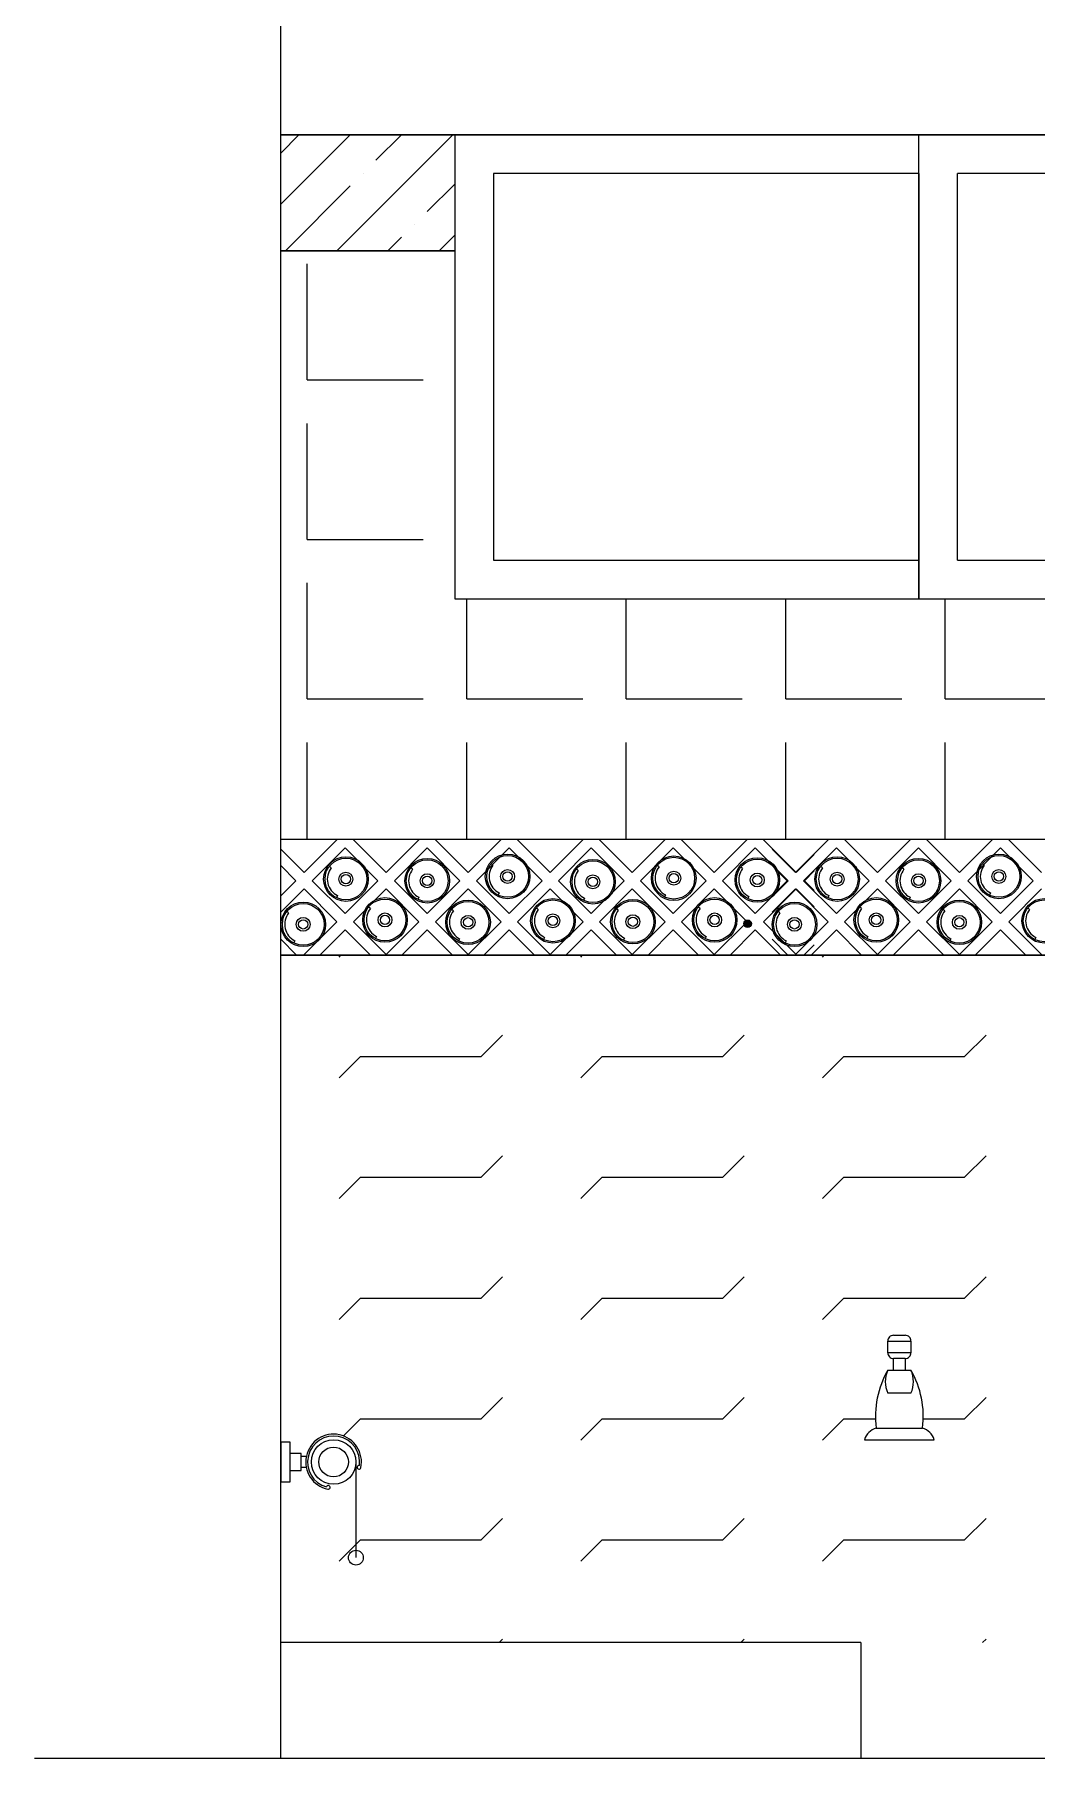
# Model space of a CAD drawing. Extents: x 10753 to 18704, y -5361 to 1140.
# Drawn here: x 13038.5 to 13090.3, y -3575 to -3485.8 of the extents above; entities that cross this region are included whole.
import ezdxf

# ---------------------------------------------------------------- set-up
doc = ezdxf.new("R2010")
doc.units = 0
doc.header["$LTSCALE"] = 30
doc.header["$MEASUREMENT"] = 0
doc.layers.get('0').update_dxf_attribs({"linetype": 'CONTINUOUS'})
for name, color, linetype in [('bath', 23, 'CONTINUOUS'), ('furniture', 9, 'CONTINUOUS'), ('WALL', 2, 'CONTINUOUS'), ('WINDOW', 5, 'CONTINUOUS')]:
    doc.layers.add(name, color=color, linetype=linetype)

msp = doc.modelspace()

# ---------------------------------------------------------------- hatches: boundary and pattern name
at = {"layer": 'WALL'}
h = msp.add_hatch(color=3, dxfattribs=at)
h.dxf.hatch_style = 1
edge = h.paths.add_edge_path()
edge.add_arc((13075.34577, -3531.79284), 0.195, 0, 360)

# ---------------------------------------------------------------- linework, layer by layer
at = {"color": 8}
for p, q in [((13052.40874, -3529.13912), (13051.19841, -3527.92878)), ((13051.98448, -3529.56338), (13051.19841, -3528.77731)), ((13051.19841, -3530.34945), (13051.98448, -3529.56338)), ((13051.19841, -3531.19798), (13052.40874, -3529.98764)), ((13052.01696, -3533.41423), (13051.19841, -3532.59568))]:
    msp.add_line(p, q, dxfattribs=at)
at = {"color": 8, "ltscale": 3}
for p, q in [((13051.60625, -3531.23246), (13051.51169, -3531.15858)), ((13051.92733, -3532.67909), (13051.8729, -3532.78603))]:
    msp.add_line(p, q, dxfattribs=at)
for radius in [0.36, 0.24]:
    msp.add_circle((13052.36273, -3531.8235), radius, dxfattribs=at)
msp.add_arc((13052.36273, -3531.8235), 0.96, 141.9992553, 243.0284661, dxfattribs=at)
at = {"layer": 'bath'}
for p, q in [((13082.59389, -3553.3833), (13083.79389, -3553.3833)), ((13083.79389, -3553.9833), (13082.59389, -3553.9833)), ((13082.59389, -3554.8833), (13083.79389, -3554.8833)), ((13082.89389, -3554.8833), (13082.89389, -3554.2833)), ((13083.49389, -3554.2833), (13083.49389, -3554.8833)), ((13083.79389, -3556.0833), (13082.59389, -3556.0833)), ((13051.67841, -3558.60528), (13051.19841, -3558.60528)), ((13051.67841, -3559.20528), (13051.67841, -3558.60528)), ((13081.39389, -3558.4833), (13084.99389, -3558.4833)), ((13081.99389, -3557.8833), (13084.39389, -3557.8833)), ((13052.25441, -3559.20528), (13051.67841, -3559.20528)), ((13051.67841, -3560.06928), (13051.67841, -3559.20528)), ((13052.25441, -3560.06928), (13052.25441, -3559.20528)), ((13052.5235, -3559.34928), (13052.25441, -3559.34928)), ((13051.67841, -3560.06928), (13052.25441, -3560.06928)), ((13051.67841, -3560.66928), (13051.67841, -3560.06928)), ((13052.5235, -3559.92528), (13052.25441, -3559.92528)), ((13055.08641, -3559.63728), (13055.08641, -3564.58648)), ((13051.19841, -3560.66928), (13051.67841, -3560.66928))]:
    msp.add_line(p, q, dxfattribs=at)
for points in [[(13082.89389, -3553.0833), (13083.49389, -3553.0833)], [(13082.59389, -3553.9833), (13082.59389, -3553.3833)], [(13083.79389, -3553.3833), (13083.79389, -3553.9833)], [(13083.49389, -3554.2833), (13082.89389, -3554.2833)]]:
    msp.add_lwpolyline(points, dxfattribs=at)
for centre, radius in [((13053.93441, -3559.63728), 1.152), ((13053.93441, -3559.63728), 0.768), ((13055.08641, -3564.58648), 0.384)]:
    msp.add_circle(centre, radius, dxfattribs=at)
for centre, radius, start, end in [((13082.88489, -3553.3743), 0.29111, 88.22243, 181.7776), ((13083.50289, -3553.3743), 0.29111, 358.2224, 91.77757), ((13082.88489, -3553.9923), 0.29111, 178.2224, 271.7776), ((13083.50289, -3553.9923), 0.29111, 268.2224, 1.777565), ((13086.79389, -3557.2833), 4.83735, 150.2551, 187.125), ((13083.96345, -3555.4833), 1.49521, 156.3417, 203.6583), ((13082.42433, -3555.4833), 1.49521, 336.3417, 23.65835), ((13079.59389, -3557.2833), 4.83735, 352.875, 29.74488), ((13053.93441, -3559.63728), 1.44, 348.0014152, 258.0014152), ((13053.93441, -3559.63728), 1.344, 352.0948414, 253.907989), ((13082.23845, -3558.72786), 0.87928, 106.1502, 163.8498), ((13084.14933, -3558.72786), 0.87928, 16.1502, 73.84979), ((13055.24904, -3559.91669), 0.096, 80.0481283, 348.0014152), ((13053.655, -3560.95192), 0.096, 258.0014152, 165.9547021)]:
    msp.add_arc(centre, radius, start, end, dxfattribs=at)
at = {"layer": 'furniture'}
msp.add_line((13051.19841, -3558.60528), (13051.19841, -3560.66928), dxfattribs=at)
at = {"layer": 'WALL', "color": 9}
for p, q in [((13051.19841, -3574.9774), (13051.19841, -3452.9774)), ((13051.19841, -3574.9774), (13051.19841, -3452.9774)), ((13081.19841, -3568.9774), (13051.19841, -3568.9774)), ((13081.19841, -3568.9774), (13081.19841, -3574.9774)), ((13232.17445, -3574.9774), (13038.46339, -3574.9774))]:
    msp.add_line(p, q, dxfattribs=at)
at = {"layer": 'WALL', "color": 3}
for p, q in [((13147.19841, -3490.9774), (13051.19841, -3490.9774)), ((13051.19841, -3490.9774), (13147.19841, -3490.9774)), ((13051.19841, -3494.57016), (13054.79117, -3490.9774)), ((13054.09448, -3496.9774), (13060.09448, -3490.9774)), ((13056.12363, -3492.29659), (13057.44282, -3490.9774)), ((13055.46072, -3492.9595), (13055.46072, -3492.9595)), ((13058.77529, -3494.94824), (13060.19841, -3493.52512)), ((13051.48325, -3496.93697), (13054.79781, -3493.62241)), ((13056.74613, -3496.9774), (13057.44946, -3496.27406)), ((13058.11237, -3495.61115), (13058.11237, -3495.61115)), ((13059.39778, -3496.9774), (13060.19841, -3496.17677)), ((13051.19841, -3496.9774), (13060.19841, -3496.9774)), ((13060.19841, -3496.9774), (13051.19841, -3496.9774)), ((13052.5704, -3503.6587), (13052.5704, -3497.6587)), ((13052.5704, -3503.6587), (13058.5704, -3503.6587)), ((13052.5704, -3511.9087), (13052.5704, -3505.9087)), ((13052.5704, -3511.9087), (13058.5704, -3511.9087)), ((13052.5704, -3520.1587), (13052.5704, -3514.1587)), ((13060.8204, -3520.1587), (13060.8204, -3514.9774)), ((13069.0704, -3520.1587), (13069.0704, -3514.9774)), ((13077.3204, -3520.1587), (13077.3204, -3514.9774)), ((13085.5704, -3520.1587), (13085.5704, -3514.9774)), ((13052.5704, -3520.1587), (13058.5704, -3520.1587)), ((13060.8204, -3520.1587), (13066.8204, -3520.1587)), ((13069.0704, -3520.1587), (13075.0704, -3520.1587)), ((13077.3204, -3520.1587), (13083.3204, -3520.1587)), ((13085.5704, -3520.1587), (13091.5704, -3520.1587)), ((13052.5704, -3527.41423), (13052.5704, -3522.4087)), ((13060.8204, -3527.41423), (13060.8204, -3522.4087)), ((13069.0704, -3527.41423), (13069.0704, -3522.4087)), ((13077.3204, -3527.41423), (13077.3204, -3522.4087)), ((13085.5704, -3527.41423), (13085.5704, -3522.4087)), ((13051.19841, -3527.41423), (13147.19841, -3527.41423)), ((13051.19841, -3527.41423), (13078.79147, -3527.41423)), ((13052.40874, -3529.13912), (13054.13363, -3527.41423)), ((13054.1058, -3527.44206), (13054.07797, -3527.41423)), ((13056.65138, -3529.13912), (13054.9265, -3527.41423)), ((13056.65138, -3529.13912), (13058.37627, -3527.41423)), ((13060.89402, -3529.13912), (13059.16914, -3527.41423)), ((13060.89402, -3529.13912), (13062.61891, -3527.41423)), ((13062.59108, -3527.44206), (13062.56326, -3527.41423)), ((13065.13667, -3529.13912), (13063.41178, -3527.41423)), ((13065.13667, -3529.13912), (13066.86155, -3527.41423)), ((13069.37931, -3529.13912), (13067.65442, -3527.41423)), ((13069.37931, -3529.13912), (13071.10419, -3527.41423)), ((13069.37931, -3529.13912), (13071.10419, -3527.41423)), ((13073.62195, -3529.13912), (13071.92489, -3527.44206)), ((13073.62195, -3529.13912), (13075.34683, -3527.41423)), ((13075.319, -3527.44206), (13075.29118, -3527.41423)), ((13077.86459, -3529.13912), (13076.13971, -3527.41423)), ((13076.60726, -3527.41423), (13104.20033, -3527.41423)), ((13077.8176, -3529.13912), (13079.54248, -3527.41423)), ((13079.51466, -3527.44206), (13079.48683, -3527.41423)), ((13082.06024, -3529.13912), (13080.33536, -3527.41423)), ((13082.06024, -3529.13912), (13083.78512, -3527.41423)), ((13086.30288, -3529.13912), (13084.578, -3527.41423)), ((13086.30288, -3529.13912), (13088.02776, -3527.41423)), ((13087.99994, -3527.44206), (13087.97211, -3527.41423)), ((13090.54552, -3529.13912), (13088.82064, -3527.41423)), ((13052.83301, -3529.56338), (13054.53006, -3527.86632)), ((13056.22712, -3529.56338), (13054.53006, -3527.86632)), ((13057.07565, -3529.56338), (13058.7727, -3527.86632)), ((13060.46976, -3529.56338), (13058.7727, -3527.86632)), ((13061.31829, -3529.56338), (13063.01535, -3527.86632)), ((13064.7124, -3529.56338), (13063.01535, -3527.86632)), ((13065.56093, -3529.56338), (13067.25799, -3527.86632)), ((13068.95504, -3529.56338), (13067.25799, -3527.86632)), ((13069.80357, -3529.56338), (13071.50063, -3527.86632)), ((13073.19768, -3529.56338), (13071.50063, -3527.86632)), ((13074.04621, -3529.56338), (13075.74327, -3527.86632)), ((13077.44032, -3529.56338), (13075.74327, -3527.86632)), ((13077.8176, -3529.13912), (13076.60726, -3527.92878)), ((13077.86459, -3529.13912), (13078.79147, -3528.21223)), ((13078.24187, -3529.56338), (13079.93892, -3527.86632)), ((13081.63598, -3529.56338), (13079.93892, -3527.86632)), ((13082.48451, -3529.56338), (13084.18156, -3527.86632)), ((13085.87862, -3529.56338), (13084.18156, -3527.86632)), ((13086.72715, -3529.56338), (13088.4242, -3527.86632)), ((13090.12126, -3529.56338), (13088.4242, -3527.86632)), ((13053.8121, -3528.89043), (13053.71754, -3528.81655)), ((13058.01782, -3528.97554), (13057.92326, -3528.90166)), ((13062.17596, -3528.75266), (13062.0814, -3528.67878)), ((13066.58766, -3529.02819), (13066.4931, -3528.95431)), ((13070.76959, -3528.84451), (13070.67503, -3528.77062)), ((13075.08938, -3528.93635), (13074.99482, -3528.86247)), ((13077.39334, -3529.56338), (13076.60726, -3528.77731)), ((13078.28885, -3529.56338), (13078.79147, -3529.06076)), ((13079.22096, -3528.89043), (13079.1264, -3528.81655)), ((13083.42667, -3528.97554), (13083.33211, -3528.90166)), ((13087.58481, -3528.75266), (13087.49025, -3528.67878)), ((13054.1058, -3531.6847), (13052.40874, -3529.98764)), ((13054.53006, -3531.26044), (13052.83301, -3529.56338)), ((13054.53006, -3531.26044), (13056.22712, -3529.56338)), ((13054.95433, -3531.6847), (13056.65138, -3529.98764)), ((13058.34844, -3531.6847), (13056.65138, -3529.98764)), ((13058.7727, -3531.26044), (13057.07565, -3529.56338)), ((13058.7727, -3531.26044), (13060.46976, -3529.56338)), ((13059.19697, -3531.6847), (13060.89402, -3529.98764)), ((13062.59108, -3531.6847), (13060.89402, -3529.98764)), ((13063.01535, -3531.26044), (13061.31829, -3529.56338)), ((13063.01535, -3531.26044), (13064.7124, -3529.56338)), ((13063.43961, -3531.6847), (13065.13667, -3529.98764)), ((13066.83372, -3531.6847), (13065.13667, -3529.98764)), ((13067.25799, -3531.26044), (13065.56093, -3529.56338)), ((13067.25799, -3531.26044), (13068.95504, -3529.56338)), ((13067.25799, -3531.26044), (13068.95504, -3529.56338)), ((13067.68225, -3531.6847), (13069.37931, -3529.98764)), ((13071.07636, -3531.6847), (13069.37931, -3529.98764)), ((13071.50063, -3531.26044), (13069.80357, -3529.56338)), ((13071.50063, -3531.26044), (13073.19768, -3529.56338)), ((13071.92489, -3531.6847), (13073.62195, -3529.98764)), ((13075.319, -3531.6847), (13073.62195, -3529.98764)), ((13075.74327, -3531.26044), (13074.04621, -3529.56338)), ((13075.74327, -3531.26044), (13077.44032, -3529.56338)), ((13076.16753, -3531.6847), (13077.86459, -3529.98764)), ((13076.60726, -3530.34945), (13077.39334, -3529.56338)), ((13076.60726, -3531.19798), (13077.8176, -3529.98764)), ((13079.51466, -3531.6847), (13077.8176, -3529.98764)), ((13078.79147, -3530.91453), (13077.86459, -3529.98764)), ((13079.93892, -3531.26044), (13078.24187, -3529.56338)), ((13078.79147, -3530.066), (13078.28885, -3529.56338)), ((13079.93892, -3531.26044), (13081.63598, -3529.56338)), ((13080.36319, -3531.6847), (13082.06024, -3529.98764)), ((13083.7573, -3531.6847), (13082.06024, -3529.98764)), ((13084.18156, -3531.26044), (13082.48451, -3529.56338)), ((13084.18156, -3531.26044), (13085.87862, -3529.56338)), ((13084.60583, -3531.6847), (13086.30288, -3529.98764)), ((13087.99994, -3531.6847), (13086.30288, -3529.98764)), ((13088.4242, -3531.26044), (13086.72715, -3529.56338)), ((13088.4242, -3531.26044), (13090.12126, -3529.56338)), ((13088.84847, -3531.6847), (13090.54552, -3529.98764)), ((13054.13318, -3530.33706), (13054.07875, -3530.444)), ((13055.83413, -3531.00285), (13055.73957, -3530.92897)), ((13058.33889, -3530.42217), (13058.28447, -3530.52911)), ((13060.13131, -3531.12546), (13060.03675, -3531.05157)), ((13062.49703, -3530.19929), (13062.44261, -3530.30624)), ((13064.51968, -3531.04877), (13064.42512, -3530.97489)), ((13066.90874, -3530.47482), (13066.85431, -3530.58177)), ((13068.65565, -3531.09469), (13068.56109, -3531.02081)), ((13071.09067, -3530.29113), (13071.03624, -3530.39808)), ((13072.88353, -3531.00285), (13072.78897, -3530.92897)), ((13075.41046, -3530.38298), (13075.35603, -3530.48993)), ((13079.54203, -3530.33706), (13079.48761, -3530.444)), ((13081.24299, -3531.00285), (13081.14843, -3530.92897)), ((13083.74775, -3530.42217), (13083.69333, -3530.52911)), ((13085.54017, -3531.12546), (13085.44561, -3531.05157)), ((13087.90589, -3530.19929), (13087.85146, -3530.30624)), ((13089.92853, -3531.04877), (13089.83397, -3530.97489)), ((13052.37627, -3533.41423), (13054.1058, -3531.6847)), ((13056.68386, -3533.41423), (13054.95433, -3531.6847)), ((13056.61891, -3533.41423), (13058.34844, -3531.6847)), ((13060.9265, -3533.41423), (13059.19697, -3531.6847)), ((13060.86155, -3533.41423), (13062.59108, -3531.6847)), ((13065.16914, -3533.41423), (13063.43961, -3531.6847)), ((13065.10419, -3533.41423), (13066.83372, -3531.6847)), ((13069.41178, -3533.41423), (13067.68225, -3531.6847)), ((13069.34683, -3533.41423), (13071.07636, -3531.6847)), ((13073.65442, -3533.41423), (13071.92489, -3531.6847)), ((13073.58947, -3533.41423), (13075.319, -3531.6847)), ((13077.89706, -3533.41423), (13076.16753, -3531.6847)), ((13077.01511, -3531.23246), (13076.92055, -3531.15858)), ((13077.78512, -3533.41423), (13079.51466, -3531.6847)), ((13082.09272, -3533.41423), (13080.36319, -3531.6847)), ((13082.02776, -3533.41423), (13083.7573, -3531.6847)), ((13086.33536, -3533.41423), (13084.60583, -3531.6847)), ((13086.27041, -3533.41423), (13087.99994, -3531.6847)), ((13090.578, -3533.41423), (13088.84847, -3531.6847)), ((13053.22479, -3533.41423), (13054.53006, -3532.10896)), ((13055.83533, -3533.41423), (13054.53006, -3532.10896)), ((13056.15521, -3532.44948), (13056.10078, -3532.55642)), ((13057.46744, -3533.41423), (13058.7727, -3532.10896)), ((13060.07797, -3533.41423), (13058.7727, -3532.10896)), ((13060.45239, -3532.57208), (13060.39796, -3532.67903)), ((13061.71008, -3533.41423), (13063.01535, -3532.10896)), ((13064.32061, -3533.41423), (13063.01535, -3532.10896)), ((13064.84075, -3532.4954), (13064.78633, -3532.60235)), ((13065.95272, -3533.41423), (13067.25799, -3532.10896)), ((13068.56326, -3533.41423), (13067.25799, -3532.10896)), ((13068.97672, -3532.54132), (13068.9223, -3532.64827)), ((13070.19536, -3533.41423), (13071.50063, -3532.10896)), ((13072.8059, -3533.41423), (13071.50063, -3532.10896)), ((13073.20461, -3532.44948), (13073.15018, -3532.55642)), ((13074.438, -3533.41423), (13075.74327, -3532.10896)), ((13077.04854, -3533.41423), (13075.74327, -3532.10896)), ((13077.42581, -3533.41423), (13076.60726, -3532.59568)), ((13077.33619, -3532.67909), (13077.28176, -3532.78603)), ((13078.63365, -3533.41423), (13079.93892, -3532.10896)), ((13081.24419, -3533.41423), (13079.93892, -3532.10896)), ((13081.56406, -3532.44948), (13081.50964, -3532.55642)), ((13082.87629, -3533.41423), (13084.18156, -3532.10896)), ((13085.48683, -3533.41423), (13084.18156, -3532.10896)), ((13085.86125, -3532.57208), (13085.80682, -3532.67903)), ((13087.11893, -3533.41423), (13088.4242, -3532.10896)), ((13089.72947, -3533.41423), (13088.4242, -3532.10896)), ((13090.24961, -3532.4954), (13090.19518, -3532.60235)), ((13051.19841, -3533.41423), (13078.79147, -3533.41423)), ((13051.19841, -3533.41728), (13147.19841, -3533.41728)), ((13147.19841, -3533.41728), (13051.19841, -3533.41728)), ((13054.21554, -3533.51355), (13054.31177, -3533.41733)), ((13066.71554, -3533.51355), (13066.81157, -3533.41752)), ((13076.60726, -3533.41423), (13104.20033, -3533.41423)), ((13078.25637, -3533.41423), (13078.79147, -3532.87914)), ((13079.21554, -3533.51355), (13079.31138, -3533.41772)), ((13061.5704, -3538.6587), (13062.67525, -3537.55384)), ((13074.0704, -3538.6587), (13075.17525, -3537.55384)), ((13086.5704, -3538.6587), (13087.67525, -3537.55384)), ((13054.21554, -3539.76355), (13055.3204, -3538.6587)), ((13055.3204, -3538.6587), (13061.5704, -3538.6587)), ((13066.71554, -3539.76355), (13067.8204, -3538.6587)), ((13067.8204, -3538.6587), (13074.0704, -3538.6587)), ((13079.21554, -3539.76355), (13080.3204, -3538.6587)), ((13080.3204, -3538.6587), (13086.5704, -3538.6587)), ((13061.5704, -3544.9087), (13062.67525, -3543.80384)), ((13074.0704, -3544.9087), (13075.17525, -3543.80384)), ((13086.5704, -3544.9087), (13087.67525, -3543.80384)), ((13054.21554, -3546.01355), (13055.3204, -3544.9087)), ((13055.3204, -3544.9087), (13061.5704, -3544.9087)), ((13066.71554, -3546.01355), (13067.8204, -3544.9087)), ((13067.8204, -3544.9087), (13074.0704, -3544.9087)), ((13079.21554, -3546.01355), (13080.3204, -3544.9087)), ((13080.3204, -3544.9087), (13086.5704, -3544.9087)), ((13061.5704, -3551.1587), (13062.67525, -3550.05384)), ((13074.0704, -3551.1587), (13075.17525, -3550.05384)), ((13086.5704, -3551.1587), (13087.67525, -3550.05384)), ((13054.21554, -3552.26355), (13055.3204, -3551.1587)), ((13055.3204, -3551.1587), (13061.5704, -3551.1587)), ((13066.71554, -3552.26355), (13067.8204, -3551.1587)), ((13067.8204, -3551.1587), (13074.0704, -3551.1587)), ((13079.21554, -3552.26355), (13080.3204, -3551.1587)), ((13080.3204, -3551.1587), (13086.5704, -3551.1587)), ((13061.5704, -3557.4087), (13062.67525, -3556.30384)), ((13074.0704, -3557.4087), (13075.17525, -3556.30384)), ((13086.5704, -3557.4087), (13087.67525, -3556.30384)), ((13054.4401, -3558.289), (13055.3204, -3557.4087)), ((13055.3204, -3557.4087), (13061.5704, -3557.4087)), ((13066.71554, -3558.51355), (13067.8204, -3557.4087)), ((13067.8204, -3557.4087), (13074.0704, -3557.4087)), ((13079.21554, -3558.51355), (13080.3204, -3557.4087)), ((13080.3204, -3557.4087), (13081.95816, -3557.4087)), ((13084.42962, -3557.4087), (13086.5704, -3557.4087)), ((13061.5704, -3563.6587), (13062.67525, -3562.55384)), ((13074.0704, -3563.6587), (13075.17525, -3562.55384)), ((13086.5704, -3563.6587), (13087.67525, -3562.55384)), ((13054.21554, -3564.76355), (13055.3204, -3563.6587)), ((13055.3204, -3563.6587), (13061.5704, -3563.6587)), ((13066.71554, -3564.76355), (13067.8204, -3563.6587)), ((13067.8204, -3563.6587), (13074.0704, -3563.6587)), ((13079.21554, -3564.76355), (13080.3204, -3563.6587)), ((13080.3204, -3563.6587), (13086.5704, -3563.6587)), ((13062.5017, -3568.9774), (13062.67525, -3568.80384)), ((13075.0017, -3568.9774), (13075.17525, -3568.80384)), ((13087.5017, -3568.9774), (13087.67525, -3568.80384))]:
    msp.add_line(p, q, dxfattribs=at)
at = {"layer": 'WALL', "color": 0}
msp.add_line((13051.19841, -3491.91851), (13052.13952, -3490.9774), dxfattribs=at)
at = {"layer": 'WALL', "color": 3}
for centre, radius in [((13054.56858, -3529.48147), 1.152), ((13062.93244, -3529.34371), 1.152), ((13062.93244, -3529.34371), 1.08), ((13071.52607, -3529.43555), 1.152), ((13071.52607, -3529.43555), 1.08), ((13075.84586, -3529.52739), 1.152), ((13079.97744, -3529.48147), 1.152), ((13088.3413, -3529.34371), 1.152), ((13088.3413, -3529.34371), 1.08), ((13054.56858, -3529.48147), 1.08), ((13054.56858, -3529.48147), 0.36), ((13054.56858, -3529.48147), 0.24), ((13058.7743, -3529.56658), 1.152), ((13058.7743, -3529.56658), 1.08), ((13058.7743, -3529.56658), 0.36), ((13062.93244, -3529.34371), 0.36), ((13062.93244, -3529.34371), 0.24), ((13067.34414, -3529.61924), 1.152), ((13067.34414, -3529.61924), 1.08), ((13067.34414, -3529.61924), 0.36), ((13071.52607, -3529.43555), 0.36), ((13071.52607, -3529.43555), 0.24), ((13075.84586, -3529.52739), 1.08), ((13075.84586, -3529.52739), 0.36), ((13075.84586, -3529.52739), 0.24), ((13079.97744, -3529.48147), 1.08), ((13079.97744, -3529.48147), 0.36), ((13079.97744, -3529.48147), 0.24), ((13084.18316, -3529.56658), 1.152), ((13084.18316, -3529.56658), 1.08), ((13084.18316, -3529.56658), 0.36), ((13088.3413, -3529.34371), 0.36), ((13088.3413, -3529.34371), 0.24), ((13058.7743, -3529.56658), 0.24), ((13067.34414, -3529.61924), 0.24), ((13084.18316, -3529.56658), 0.24), ((13052.36273, -3531.8235), 1.152), ((13052.36273, -3531.8235), 1.08), ((13056.59061, -3531.59389), 1.152), ((13056.59061, -3531.59389), 1.08), ((13060.88779, -3531.7165), 1.152), ((13060.88779, -3531.7165), 1.08), ((13065.27616, -3531.63982), 1.152), ((13065.27616, -3531.63982), 1.08), ((13069.41213, -3531.68574), 1.152), ((13069.41213, -3531.68574), 1.08), ((13073.64001, -3531.59389), 1.152), ((13073.64001, -3531.59389), 1.08), ((13077.77159, -3531.8235), 1.152), ((13077.77159, -3531.8235), 1.08), ((13081.99947, -3531.59389), 1.152), ((13081.99947, -3531.59389), 1.08), ((13086.29665, -3531.7165), 1.152), ((13086.29665, -3531.7165), 1.08), ((13090.68502, -3531.63982), 1.152), ((13090.68502, -3531.63982), 1.08), ((13056.59061, -3531.59389), 0.36), ((13056.59061, -3531.59389), 0.24), ((13060.88779, -3531.7165), 0.36), ((13060.88779, -3531.7165), 0.24), ((13065.27616, -3531.63982), 0.36), ((13065.27616, -3531.63982), 0.24), ((13069.41213, -3531.68574), 0.36), ((13069.41213, -3531.68574), 0.24), ((13073.64001, -3531.59389), 0.36), ((13073.64001, -3531.59389), 0.24), ((13075.34577, -3531.79284), 0.195), ((13077.77159, -3531.8235), 0.36), ((13077.77159, -3531.8235), 0.24), ((13081.99947, -3531.59389), 0.36), ((13081.99947, -3531.59389), 0.24), ((13086.29665, -3531.7165), 0.36), ((13086.29665, -3531.7165), 0.24)]:
    msp.add_circle(centre, radius, dxfattribs=at)
for centre in [(13054.56858, -3529.48147), (13058.7743, -3529.56658), (13062.93244, -3529.34371), (13067.34414, -3529.61924), (13071.52607, -3529.43555), (13075.84586, -3529.52739), (13079.97744, -3529.48147), (13084.18316, -3529.56658), (13088.3413, -3529.34371), (13056.59061, -3531.59389), (13065.27616, -3531.63982), (13073.64001, -3531.59389), (13081.99947, -3531.59389), (13090.68502, -3531.63982), (13060.88779, -3531.7165), (13069.41213, -3531.68574), (13077.77159, -3531.8235), (13086.29665, -3531.7165)]:
    msp.add_arc(centre, 0.96, 141.9992553, 243.0284661, dxfattribs=at)
at = {"layer": 'WINDOW', "color": 4}
for p, q in [((13108.19841, -3490.9774), (13060.19841, -3490.9774)), ((13060.19841, -3490.9774), (13060.19841, -3514.9774)), ((13084.19841, -3514.9774), (13084.19841, -3490.9774)), ((13084.19841, -3492.9774), (13062.19841, -3492.9774)), ((13062.19841, -3492.9774), (13062.19841, -3512.9774)), ((13084.19841, -3492.9774), (13084.19841, -3514.9774)), ((13106.19841, -3492.9774), (13086.19841, -3492.9774)), ((13086.19841, -3512.9774), (13086.19841, -3492.9774)), ((13062.19841, -3512.9774), (13084.19841, -3512.9774)), ((13086.19841, -3512.9774), (13106.19841, -3512.9774)), ((13060.19841, -3514.9774), (13108.19841, -3514.9774))]:
    msp.add_line(p, q, dxfattribs=at)

doc.saveas('drawing.dxf')
